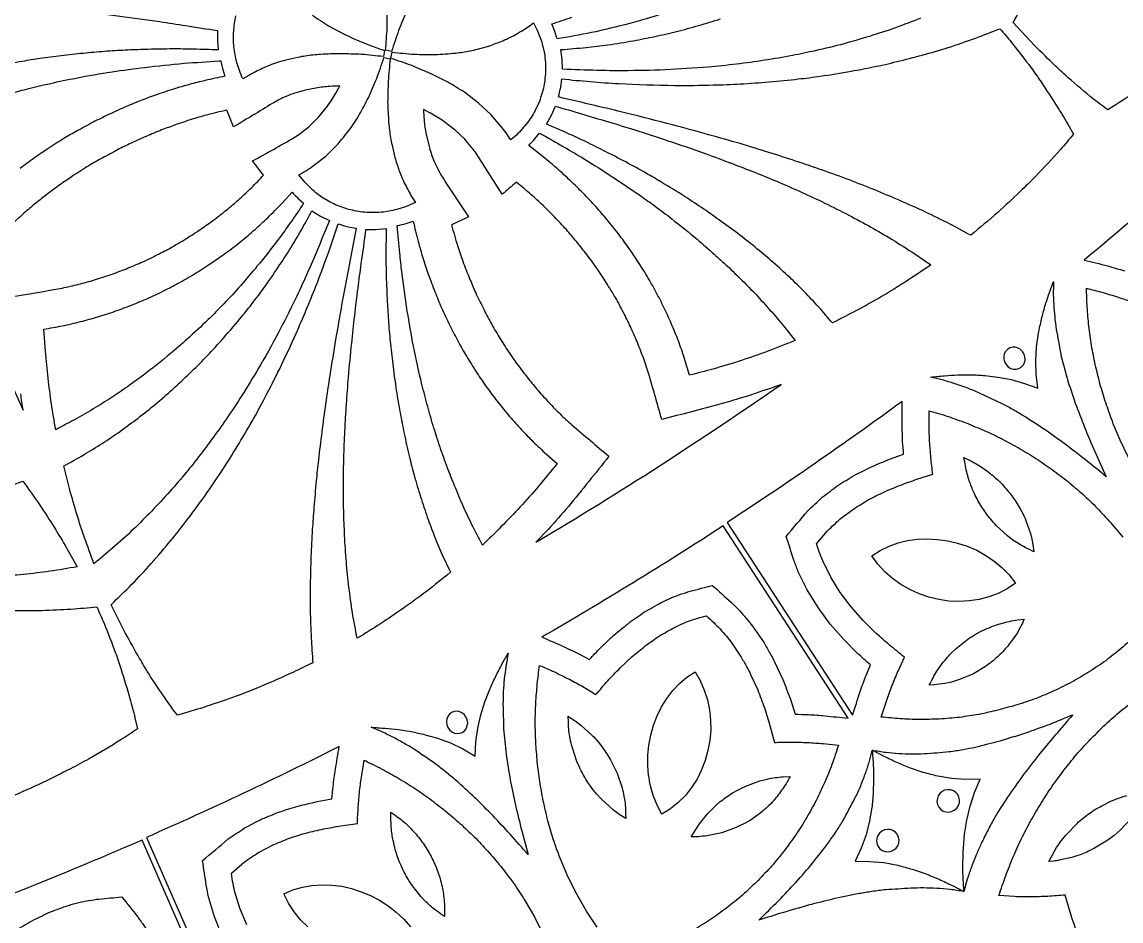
# Model space of a CAD drawing. Extents: x 10 to 990, y 10 to 990.
# Drawn here: x 649.8 to 760.7, y 122.1 to 212.8 of the extents above; entities that cross this region are included whole.
import ezdxf

# ---------------------------------------------------------------- set-up
doc = ezdxf.new("R2010")
doc.units = 0

msp = doc.modelspace()

# ---------------------------------------------------------------- linework, layer by layer
for points in [[(762.27, 205.82, -0.009944), (760.03, 204.34), (759.39, 203.94, -0.006831), (757.95, 205.03, -0.011075), (755.4, 207.18, -0.0096), (754.12, 208.36, -0.003502), (752, 210.43), (749.83, 212.75, 0.004732), (751.27, 215.32, 0.004578), (752.55, 217.88, 0.006073), (753.79, 220.68, 0.006043), (754.83, 223.24, 0.005552), (755.82, 225.94, 0.006165), (756.73, 228.78, 0.006575), (757.55, 231.64, 0.006989), (758.27, 234.52, 0.00679), (758.86, 237.21, 0.007494), (759.45, 240.4, 0.008733), (760.03, 244.28, 0.011548), (760.6, 249.42, 0.009041), (760.85, 252.7, 0.00563)], [(688.59, 213.88, -0.001608), (687.8, 211.95, -0.001705), (687.09, 209.83), (686.49, 209.96), (686.49, 209.96, 0.001539), (686.66, 212.21, 0.001346), (686.66, 214.3, 0.006778)], [(655.66, 213.89, -0.008505), (663.69, 212.85, -0.006168), (666.31, 212.44, 0.002583), (669.52, 211.95), (669.52, 211.95), (669.51, 210.97), (669.59, 209.99, 0.002963), (667.11, 210.06, 0.003454), (665.02, 210.09, 0.003922), (662.54, 210.04, 0.00529), (660.47, 209.97, 0.004786), (658.4, 209.85, 0.004159), (656.25, 209.67, 0.004761), (654.03, 209.43, 0.005523), (651.85, 209.14, 0.004314), (650.04, 208.87, 0.003994), (647.9, 208.47, 0.004657)], [(679.1, 213.51, 0.02144), (680.73, 212.43), (682.36, 211.54, 0.001492), (684.28, 210.69, 0.001633), (686.39, 209.92), (686.27, 209.32), (686.27, 209.32, -0.001798), (684.04, 209.54, -0.001618), (681.95, 209.61, 0.00395), (679.92, 209.54, 0.013962), (678.38, 209.37, 0.022357), (677.64, 209.23, 0.008395), (676.42, 208.96, 0.024908), (674.77, 208.43, 0.018664), (674.02, 208.11, 0.018338), (672.68, 207.42), (672.09, 207.06, -0.013227), (671.73, 207.91, -0.014171), (671.48, 208.7, -0.013457), (671.3, 209.5, -0.015303), (671.18, 210.29, -0.012509), (671.14, 211.1, -0.016089), (671.16, 211.88, -0.014355), (671.24, 212.65, -0.014405), (671.39, 213.43, -0.015174)], [(714.8, 213.75, -0.0125), (711.62, 212.79, -0.011727), (707.72, 211.83, -0.008979), (704.2, 211.17), (703.81, 211.1), (703.81, 211.1, 0.013378), (703.55, 211.95), (703.28, 212.62, 0.007728), (705.28, 213.29, 0.008648)], [(740.49, 213.18, -0.004623), (737.97, 212.22, -0.006018), (735.34, 211.36, -0.006414), (732.77, 210.61, -0.00698), (729.86, 209.91, -0.006397), (727.56, 209.42, -0.007053), (724.73, 208.94, -0.007778), (721.9, 208.55, -0.008689), (719.07, 208.26, -0.02126), (710.43, 207.89, -0.010207), (707.83, 207.92, -0.002678), (704.34, 208.04), (704.34, 208.04), (704.3, 209.03), (704.17, 210.02, 0.006887), (706.74, 210.24, 0.00639), (708.92, 210.5, 0.007628), (711.51, 210.92, 0.008197), (713.68, 211.35, 0.008055), (715.84, 211.84, 0.007534), (718.08, 212.45, 0.006855), (720.29, 213.13, 0.006797)], [(648.65, 205.61, -0.005587), (650.47, 206.09, -0.005989), (652.66, 206.61, -0.007015), (655.25, 207.15, -0.014148), (658.89, 207.78, -0.007347), (662.18, 208.23, -0.006808), (666.15, 208.64, -0.003685), (669.67, 208.88), (669.86, 208.89), (669.86, 208.89, 0.012138), (670.06, 208.02), (670.27, 207.34, 0.005001), (668.29, 206.9, 0.006212), (666.68, 206.5, 0.003557), (665.08, 206.04, 0.005543), (663.25, 205.42, 0.006624), (661.71, 204.85, 0.004788), (660.1, 204.18, 0.004878), (658.52, 203.46, 0.005705), (656.96, 202.69, 0.006078), (655.36, 201.82, 0.003916), (654.02, 201.05, 0.005686), (652.4, 200.01, 0.006082), (651.06, 199.1, 0.006358), (649.59, 198.03, 0.003909)], [(648.88, 185.1, 0.005626), (653.83, 185.95, 0.008121), (655.51, 186.34, 0.007943), (657.1, 186.78, 0.009382), (658.78, 187.33, 0.010236), (660.33, 187.91, 0.008606), (661.78, 188.52, 0.009666), (663.48, 189.33, 0.009738), (664.79, 190.02, 0.009397), (666.32, 190.92, 0.009423), (667.74, 191.84, 0.009505), (669.03, 192.75, 0.009298), (670.43, 193.84, 0.008749), (671.64, 194.86, 0.00622), (672.8, 195.93, 0.006975), (674.04, 197.2), (674.17, 197.34), (673.07, 198.78, 0.003495), (677.26, 201.14, 0.023156), (677.88, 201.57), (678.77, 202.27), (679.71, 203.2), (680.63, 204.32, 0.022773), (681.47, 205.61), (681.87, 206.35), (681.87, 206.35, 0.009254), (680.87, 206.31, 0.023689), (679.45, 206.14, 0.007317), (678.01, 205.83, 0.03906), (676.25, 205.21, 0.024226), (675.05, 204.58, -0.0034), (671.14, 202.22), (670.45, 203.9, 0.009813), (668.41, 203.41, 0.003804), (666.86, 202.96, 0.005909), (665.13, 202.37, 0.007353), (663.7, 201.84, 0.006837), (662.12, 201.18, 0.007508), (660.63, 200.5, 0.006454), (659.27, 199.82, 0.006508), (657.75, 199, 0.004709), (656.53, 198.3, 0.006933), (654.93, 197.27, 0.00849), (653.68, 196.42, 0.008178), (652.31, 195.41, 0.008034), (651.2, 194.54, 0.006278), (649.99, 193.51, -0.003516), (646.54, 190.42, -0.00419)], [(773.2, 202.86, -0.013282), (757, 188.78, -0.001905), (759.38, 188.2, -0.003677), (761.1, 187.68)], [(638.39, 198.86), (649.89, 173.63, -0.008968), (649.67, 175.28, -0.007036)], [(761.49, 168.87), (760.64, 170.6, -0.003133), (759.85, 172.51, -0.003097), (759.18, 174.39, -0.003103), (758.6, 176.3, -0.002729), (758.13, 178.23, -0.003329), (757.75, 180.16, -0.002784), (757.48, 182.12, -0.002622), (757.31, 184.06, 0.001228), (757.23, 185.93, -0.003312), (758.83, 185.53, -0.003801), (760.43, 185.04, -0.004162), (761.89, 184.54)], [(762.24, 150.91, -0.001039), (760.75, 149.58, -0.001043), (759.18, 148.34, -0.004491), (757.46, 147.19, -0.001168), (755.8, 146.21, -0.004458), (753.95, 145.3, -0.001172), (752.18, 144.54, -0.004928), (750.21, 143.88, -0.004478), (748.28, 143.35, -0.001188), (746.4, 142.93, -0.001215), (744.43, 142.63, -0.004659), (742.38, 142.46, -0.005262), (740.39, 142.41, -0.005261), (738.42, 142.48, -0.001052), (736.53, 142.66, -0.002377), (737.05, 144.28, -0.003386), (737.6, 145.8, -0.002275), (738.22, 147.3), (738.87, 148.7, -0.003552), (737.38, 149.9, -0.004682), (735.99, 151.13), (734.71, 152.39), (733.48, 153.78), (732.38, 155.24), (731.42, 156.79), (730.62, 158.43, -0.006589), (730.26, 159.34), (730, 160.14), (730, 160.14), (731.11, 161.47, 0.001121), (732.37, 162.65), (733.74, 163.68, 0.00111), (735.21, 164.58, 0.001086), (736.77, 165.37, -0.003263), (738.46, 166.07, -0.00206), (740.12, 166.66), (741.72, 167.16, -0.002396), (741.53, 168.84, -0.00332), (741.4, 170.46, -0.00246), (741.35, 172.05), (741.35, 173.58, -0.002996), (743.27, 173, -0.002436), (745.1, 172.34, -0.003213), (746.92, 171.59, -0.002916), (748.71, 170.74, -0.003091), (750.45, 169.79, -0.002843), (752.14, 168.76, -0.003537), (753.79, 167.63, -0.003323), (755.38, 166.42, -0.003739), (756.89, 165.13, -0.004022), (758.33, 163.75, -0.004055), (759.68, 162.29), (760.91, 160.81)], [(648.09, 165.8, 0.001404), (649.88, 166.47, -0.002097), (651.41, 164.31, -0.004133), (652.87, 162.08, -0.002636), (654.15, 159.98), (655.35, 157.83, -0.004947), (652.6, 157.37, -0.004391), (649.94, 157.05, -0.004623), (647.26, 156.84, -0.006018)], [(649.06, 153.43, 0.004566), (651.8, 153.43, 0.005879), (654.73, 153.56, 0.001977), (657.34, 153.78, -0.00597), (658.07, 152.12, -0.008679), (659.24, 149.1, -0.008318), (659.8, 147.46, -0.002868), (660.69, 144.53, -0.008584), (661.19, 142.59), (661.45, 141.47, -0.006664), (659.77, 140.36, -0.010791), (656.58, 138.46, -0.009835), (654.67, 137.44, -0.004728), (651.9, 136.05, -0.002396), (648.65, 134.6, 0.001779)], [(707.86, 121.47), (706.77, 123.07), (705.78, 124.78), (704.88, 126.57), (704.1, 128.41, -0.00328), (703.42, 130.34), (702.87, 132.2, -0.003133), (702.4, 134.21, -0.003097), (702.05, 136.17, -0.003103), (701.8, 138.15, -0.002729), (701.65, 140.13, -0.003329), (701.59, 142.1, -0.002784), (701.65, 144.07, -0.002622), (701.8, 146.01, 0.001228), (702.02, 147.88, -0.003312), (703.54, 147.21, -0.003801), (705.04, 146.47, -0.004162), (706.4, 145.74), (707.72, 144.94, -0.002248), (708.92, 146.32, -0.003639), (710.14, 147.6), (711.37, 148.76, 0.001103), (712.73, 149.87, -0.004906), (714.13, 150.86, 0.001158), (715.65, 151.71, -0.009257), (716.48, 152.1, -0.007853), (717.28, 152.41, -0.006145), (718.11, 152.67), (718.88, 152.87), (718.88, 152.87, -0.006083), (719.61, 152.2, -0.008381), (720.25, 151.56, -0.009702), (720.89, 150.82), (721.37, 150.22), (722.39, 148.69, -0.009505), (722.95, 147.71, -0.0124), (723.34, 146.97), (724.05, 145.41, -0.004657), (724.73, 143.6, -0.003809), (725.29, 141.82), (725.74, 140.1, -0.003766), (727.43, 140.14, -0.003853), (729.11, 140.09, -0.004019), (730.65, 139.99), (732.2, 139.81, -0.004908), (731.55, 137.87, -0.005088), (730.81, 136.04, -0.001313), (729.99, 134.3, -0.005057), (728.99, 132.5, -0.005342), (727.92, 130.82, -0.00525), (726.75, 129.19, -0.005606), (725.47, 127.64, -0.005024), (724.1, 126.18, -0.001153), (722.7, 124.85, -0.005319), (721.1, 123.54, -0.005422), (719.49, 122.36, -0.000999), (717.86, 121.33, -0.005318)], [(756.17, 121.2, -0.002935), (755.59, 122.98), (755.1, 124.7, -0.005789), (753.35, 124.56, -0.006047), (751.59, 124.52, -0.005944), (749.99, 124.54), (748.4, 124.66, -0.002495), (749.09, 126.65, -0.002814), (749.83, 128.54, -0.002955), (750.67, 130.39, -0.002636), (751.62, 132.21, -0.002794), (752.65, 133.97, -0.002935), (753.77, 135.68, -0.002478), (754.97, 137.31, 0.001086), (756.19, 138.84, -0.002367), (757.62, 140.4, 0.001131), (758.99, 141.77, 0.00127), (760.5, 143.12, -0.002791), (762.16, 144.42, 0.001011)], [(672.47, 121.69), (671.77, 123.39), (671.25, 125.13, -0.006589), (671.05, 126.09), (670.92, 126.92), (670.92, 126.92), (672.24, 128.05, 0.001121), (673.67, 129), (675.2, 129.8, 0.00111), (676.79, 130.44, 0.001086), (678.47, 130.96, -0.003263), (680.24, 131.38, -0.00206), (681.98, 131.68), (683.64, 131.92, -0.002396), (683.73, 133.6, -0.00332), (683.87, 135.22, -0.00246), (684.08, 136.8), (684.33, 138.31, -0.002996), (686.13, 137.42, -0.002436), (687.83, 136.46, -0.003213), (689.5, 135.43, -0.002916), (691.12, 134.29, -0.003091), (692.68, 133.07, -0.002843), (694.18, 131.77, -0.003537), (695.62, 130.39, -0.003323), (696.99, 128.93, -0.003739), (698.27, 127.41, -0.004022), (699.46, 125.82, -0.004055), (700.56, 124.16), (701.52, 122.49), (702.41, 120.72)], [(761.74, 132.41), (760.63, 131.25), (760.04, 130.72), (759.4, 130.25), (758.04, 129.42, -0.009389), (757.26, 129.04), (756.59, 128.76, -0.010474), (755.75, 128.5, -0.013066), (754.46, 128.21, -0.03201), (753.95, 128.13), (753.43, 128.07), (753.43, 128.07), (754.22, 129.49, -0.009523), (754.72, 130.22), (755.18, 130.79), (756.29, 131.93, -0.009569), (756.94, 132.49, -0.008916), (757.57, 132.97, -0.009999), (758.23, 133.4, -0.010998), (758.99, 133.82), (759.57, 134.11, -0.0082), (760.37, 134.44, -0.012802), (761.32, 134.74, -0.014652)], [(649.23, 121.2, 0.001349), (650.9, 122.16, -0.004855), (652.66, 123, 0.001333), (654.48, 123.66, -0.007078), (655.53, 123.96, -0.007069), (656.55, 124.16, -0.006348), (657.55, 124.3, 0.001644), (659.85, 124.51, -0.002175), (661.47, 122.49, -0.007314), (662.1, 121.61, -0.005317), (662.67, 120.7), (663.18, 119.79), (664.04, 117.93, -0.006968), (664.47, 116.79, -0.006765), (664.78, 115.87), (665.31, 113.97, -0.004349), (665.73, 111.9), (665.96, 110.32, -0.004631), (667.27, 110.06, -0.003391), (668.9, 109.68, 0.001505), (671.16, 109.04), (671.16, 109.04), (661.91, 130.25, -0.013282), (642.03, 122.2, -0.001905)]]:
    msp.add_lwpolyline(points, format="xyb")
for points in [[(687.15, 209.75, 0.001692), (689.39, 209.55, 0.001578), (691.49, 209.52, 0.00721), (693.55, 209.67, 0.016133), (695.02, 209.9, 0.028005), (695.77, 210.08), (697, 210.41, 0.01668), (698.32, 210.92, 0.03597), (699.74, 211.62, 0.026215), (700.97, 212.4), (701.41, 212.72), (701.79, 211.98), (702.11, 211.2, -0.013576), (702.37, 210.34), (702.52, 209.63, -0.01292), (702.62, 208.73), (702.64, 208.03, -0.014506), (702.58, 207.14, -0.01563), (702.46, 206.33, -0.016312), (702.26, 205.56, -0.016234), (702.01, 204.8, -0.013517), (701.67, 204.06, -0.017024), (701.28, 203.34, -0.015247), (700.82, 202.66, -0.014156), (700.29, 202.02, -0.01582), (699.7, 201.4), (699.13, 200.9, 0.030241), (698.13, 202.31), (697.11, 203.48), (695.86, 204.63), (694.45, 205.71, 0.019773), (692.77, 206.73), (691.1, 207.57, -0.001346), (689.16, 208.4, -0.001536), (687.03, 209.15), (687.15, 209.75)], [(703.94, 205.24, 0.012913), (704.17, 206.24), (704.29, 207.06, 0.010894), (710.03, 206.59, 0.010947), (715.65, 206.41, 0.008711), (719.56, 206.45, 0.009795), (722.28, 206.56, 0.014543), (728.15, 207.06, 0.01213), (730.37, 207.34, 0.009439), (733.49, 207.85, 0.011203), (735.7, 208.27, 0.007523), (738.11, 208.81, 0.005406), (740.66, 209.46, 0.004566), (743.29, 210.23, 0.005879), (746.07, 211.19, 0.001977), (748.51, 212.13, -0.00597), (749.67, 210.75, -0.008679), (751.65, 208.18, -0.008318), (752.65, 206.76, -0.002868), (754.33, 204.21, -0.008584), (755.36, 202.48), (755.92, 201.48, -0.006664), (754.62, 199.94, -0.010791), (752.09, 197.22, -0.009835), (750.55, 195.7, -0.004728), (748.28, 193.59, -0.002396), (745.57, 191.28, 0.001779), (743.12, 192.59, 0.001617), (740.69, 193.77, 0.00286), (738, 194.96, 0.00287), (735.57, 195.98, 0.002054), (732.98, 196.99, 0.002594), (730.27, 197.96, 0.002981), (727.52, 198.89, 0.002812), (724.85, 199.75, 0.002342), (722.27, 200.53, 0.002962), (719.1, 201.43, 0.00334), (715.45, 202.42, 0.004419), (710.77, 203.61, 0.004514), (707.6, 204.38, 0.000982), (703.94, 205.24)], [(686.94, 209.08, -0.001625), (686.75, 206.83, -0.001479), (686.7, 204.71, 0.004329), (686.8, 202.64, 0.014144), (686.99, 201.14, 0.027527), (687.14, 200.39), (687.43, 199.13, 0.015143), (687.84, 197.87, 0.030674), (688.38, 196.58, 0.019293), (689.12, 195.21), (689.52, 194.6), (688.73, 194.25, -0.014059), (687.83, 193.94, -0.015058), (687.02, 193.74), (686.28, 193.62, -0.012089), (685.37, 193.57, -0.016387), (684.56, 193.59, -0.014856), (683.76, 193.68, -0.015861), (682.95, 193.85, -0.015452), (682.19, 194.07, -0.015854), (681.44, 194.37, -0.014018), (680.72, 194.73), (680.1, 195.1), (679.44, 195.58, -0.013395), (678.78, 196.19, -0.015353), (678.21, 196.8), (677.74, 197.39, 0.030731), (679.22, 198.31), (680.45, 199.28), (681.66, 200.48, 0.00145), (682.79, 201.85, 0.022213), (683.87, 203.5, 0.001577), (684.75, 205.15, 0.001614), (685.59, 207.09, 0.001806), (686.33, 209.22), (686.94, 209.08)], [(702.74, 202.5), (703.24, 203.39), (703.64, 204.32, 0.001608), (708.89, 202.76, -0.003988), (711.65, 201.91, -0.003954), (714.97, 200.83, -0.006998), (718.76, 199.53, -0.003845), (721.5, 198.51, -0.004721), (723.74, 197.64, -0.003852), (725.97, 196.73, -0.002457), (728.27, 195.73, -0.001429), (730.54, 194.68, -0.002872), (732.95, 193.48, -0.003184), (735.22, 192.26, -0.002728), (737.36, 191.03, -0.003427), (739.6, 189.61), (741.54, 188.29, -0.005532), (738.94, 186.56, -0.00429), (736.55, 185.09, -0.004533), (734.04, 183.69, -0.001896), (731.59, 182.44, 0.00321), (730.2, 184.05, 0.003535), (728.79, 185.56, 0.003076), (727.28, 187.04, 0.004701), (725.62, 188.54, 0.004657), (723.98, 189.93, 0.004468), (722.25, 191.31, 0.004461), (720.38, 192.68, 0.004203), (718.62, 193.92, 0.003865), (716.73, 195.17, 0.00486), (714.28, 196.67, 0.005987), (712.83, 197.53, 0.004128), (710.73, 198.68, 0.004616), (708.52, 199.82, 0.004162), (706.73, 200.71, 0.003945), (704.56, 201.71), (702.74, 202.5)], [(701.67, 160.31, 0.018607), (726.42, 176.24, -0.005996), (723.41, 175.18, -0.005207), (720.37, 174.26, -0.004237), (714.36, 172.7, 0.004014), (712.97, 177.58, 0.007907), (712.4, 179.21, 0.007826), (711.79, 180.74, 0.007214), (711.12, 182.25, 0.007873), (710.38, 183.73, 0.007936), (709.58, 185.18, 0.008056), (708.65, 186.69, 0.005574), (707.85, 187.91, 0.006549), (706.8, 189.33, 0.00639), (705.76, 190.65, 0.004993), (704.74, 191.85, 0.005914), (703.54, 193.14, 0.007217), (702.35, 194.32, 0.004612), (701.19, 195.38, 0.005145), (699.84, 196.52), (699.69, 196.64, -0.00148), (698.27, 195.42), (695.67, 199.51, 0.022814), (695.21, 200.12), (694.48, 200.98), (693.51, 201.89), (692.36, 202.78, 0.02108), (691.04, 203.59), (690.31, 203.96, 0.008883), (690.37, 202.93, 0.023664), (690.58, 201.48), (690.91, 200.11, 0.026481), (691.4, 198.72, 0.025679), (691.79, 197.91, 0.028972), (692.52, 196.69), (694.87, 193.14, -0.001432), (693.15, 192.34, 0.010632), (693.75, 190.24, 0.004481), (694.28, 188.66, 0.007066), (694.97, 186.91, 0.005186), (695.55, 185.55, 0.006127), (696.33, 183.95, 0.006706), (697.12, 182.45, 0.007507), (697.96, 181, 0.008042), (698.92, 179.5, 0.005953), (699.75, 178.3, 0.007783), (700.89, 176.82, 0.008158), (701.89, 175.61, 0.006967), (703.01, 174.37, 0.005783), (704.1, 173.25, 0.005342), (705.3, 172.14, 0.001827), (709.03, 168.99, -0.005649), (704.94, 163.91, -0.006061), (702.92, 161.62), (701.67, 160.31)], [(700.94, 200.34, 0.010097), (701.56, 201.02), (702.02, 201.6, -0.004617), (704.6, 200.14, -0.008856), (706.56, 198.97, -0.015247), (712.24, 195.26, -0.009138), (713.7, 194.21, -0.009201), (715.38, 192.94, -0.011271), (717.93, 190.88, -0.00678), (719.67, 189.37, -0.007377), (721, 188.16, -0.005415), (722.5, 186.71, -0.005542), (723.89, 185.29, -0.004706), (725.29, 183.74, -0.005268), (726.66, 182.14), (727.83, 180.67, -0.004465), (725.09, 179.58, -0.004641), (722.43, 178.65, -0.00635), (719.54, 177.78, -0.001846), (717.18, 177.15, 0.005409), (716.64, 178.95, 0.004903), (716.05, 180.62, 0.007337), (715.33, 182.37, 0.006988), (714.59, 183.99, 0.007464), (713.78, 185.58, 0.007357), (712.89, 187.14, 0.007559), (711.89, 188.75, 0.005081), (710.99, 190.08, 0.006042), (709.85, 191.61, 0.005907), (708.71, 193.02, 0.004508), (707.59, 194.31, 0.005419), (706.27, 195.69, 0.00663), (704.97, 196.96, 0.004092), (703.69, 198.12, 0.004762), (702.22, 199.34), (700.94, 200.34)], [(677.05, 195.63, 0.010688), (677.68, 194.99), (678.22, 194.51, -0.013669), (675.64, 190.84, -0.009082), (673.51, 188.15, -0.01806), (670.16, 184.36, -0.007865), (668.57, 182.77, -0.009347), (666.47, 180.81, -0.012086), (664.73, 179.31, -0.014767), (662.04, 177.17, -0.008546), (660.19, 175.84, -0.008385), (658.58, 174.76, -0.00696), (656.74, 173.61, -0.007679), (654.85, 172.54, -0.001427), (653.19, 171.66, -0.00188), (652.75, 174.3, -0.002088), (652.42, 176.84, -0.00349), (652.16, 179.58), (652, 181.81, 0.005659), (653.85, 182.14, 0.007605), (655.7, 182.57, 0.007902), (657.43, 183.05, 0.007255), (659.16, 183.61, 0.007923), (660.85, 184.24, 0.007769), (662.53, 184.94, 0.007983), (664.28, 185.77, 0.00599), (665.73, 186.53, 0.006984), (667.4, 187.51, 0.008563), (669.03, 188.56, 0.005847), (670.38, 189.5, 0.006695), (671.91, 190.68, 0.008206), (673.31, 191.87, 0.005708), (674.59, 193.05, 0.008185), (676.01, 194.5), (677.05, 195.63)], [(679.06, 193.75), (679.92, 193.22), (680.82, 192.77, -0.006383), (678.69, 187.69, -0.007616), (677.52, 185.14, -0.008793), (675.89, 181.88, -0.012784), (673.88, 178.22, -0.008758), (672.17, 175.42, -0.01022), (670.6, 173.02, -0.011465), (669.11, 170.91, -0.011265), (667.62, 168.93, -0.008553), (666.4, 167.39, -0.005903), (664.71, 165.42, -0.005714), (662.88, 163.45, -0.00499), (661.04, 161.61, -0.005778), (658.96, 159.73, -0.00183), (657.05, 158.13, -0.003888), (656.1, 160.75, -0.002586), (655.32, 163.13, -0.002473), (654.61, 165.61), (654.02, 168.01, 0.006451), (656.05, 169.15, 0.007121), (657.89, 170.28, 0.006916), (659.72, 171.52, 0.006573), (661.51, 172.84, 0.006394), (663.27, 174.24, 0.006448), (665, 175.74, 0.00672), (666.74, 177.37, 0.006174), (668.32, 178.94, 0.006119), (669.89, 180.64, 0.00804), (671.8, 182.87, 0.009371), (672.95, 184.29, 0.007075), (674.34, 186.16, 0.008307), (675.83, 188.33, 0.008512), (676.92, 190.02, 0.007205), (678.1, 192.01, 0.001455), (679.06, 193.75)], [(681.71, 192.43, 0.012729), (682.71, 192.15), (683.53, 191.99, 0.002439), (682.43, 186.32, 0.002903), (681.45, 180.78, 0.003222), (680.86, 177.14, 0.006232), (680.43, 174.26, 0.006828), (679.71, 168.59, 0.009543), (679.49, 166.49, 0.005116), (679.26, 163.8, 0.003247), (679.09, 161.61, 0.001977), (678.96, 158.83, 0.002516), (678.88, 156.07, 0.001814), (678.88, 153.44, 0.003), (678.98, 150.63, -0.001194), (679.14, 148.15, -0.007783), (677.2, 147.2, -0.010186), (673.84, 145.72, -0.010067), (671.8, 144.92, -0.005437), (668.77, 143.85, -0.009944), (666.2, 143.06), (665.47, 142.85, -0.006831), (664.4, 144.31, -0.011075), (662.55, 147.09, -0.0096), (661.66, 148.58, -0.003502), (660.21, 151.16), (658.78, 154, 0.004732), (660.89, 156.06, 0.004578), (662.84, 158.16, 0.006073), (664.82, 160.49, 0.006043), (666.54, 162.66, 0.005552), (668.24, 164.97, 0.006165), (669.92, 167.44, 0.006575), (671.51, 169.96, 0.006989), (673.01, 172.51, 0.00679), (674.33, 174.93, 0.007494), (675.8, 177.82, 0.008733), (677.46, 181.38, 0.011548), (679.45, 186.15, 0.009041), (680.61, 189.23, 0.00563), (681.71, 192.43)], [(684.51, 191.88), (685.52, 191.87), (686.55, 191.96, 0.002304), (686.52, 189.47, 0.003428), (686.55, 187.17, 0.004353), (686.66, 184.57, 0.004721), (686.79, 182.47, 0.003596), (686.98, 180.28, 0.003441), (687.24, 178, 0.004352), (687.57, 175.64, 0.004436), (687.95, 173.4, 0.004644), (688.36, 171.28, 0.004639), (688.87, 169.01, 0.00308), (689.37, 167.06, 0.004276), (690.02, 164.87, 0.004682), (690.7, 162.84, 0.003651), (691.4, 160.94, 0.003692), (692.2, 159.02), (693.03, 157.27, -0.005953), (690.61, 155.34, -0.005921), (688.28, 153.63, -0.004299), (685.98, 152.08, -0.001872), (683.62, 150.61, -0.002568), (683.14, 153.22, -0.001993), (682.79, 155.75, -0.001893), (682.53, 158.32, -0.003056), (682.35, 160.99, -0.001519), (682.26, 163.49, -0.002941), (682.24, 166.41, -0.003489), (682.27, 168.81, -0.002763), (682.38, 171.53, -0.003137), (682.54, 174.26, -0.003759), (682.75, 176.96, -0.004156), (683.07, 180.37, -0.006291), (683.71, 185.94, -0.006343), (684.04, 188.42, 0.002354), (684.51, 191.88)], [(687.67, 192.26, 0.013576), (688.57, 192.48), (689.27, 192.72, 0.005551), (689.78, 190.67, 0.006908), (690.25, 189, 0.004239), (690.79, 187.36, 0.005033), (691.47, 185.56, 0.004428), (692.13, 183.97, 0.005616), (692.94, 182.24, 0.006197), (693.78, 180.62, 0.006927), (694.68, 179.04, 0.00592), (695.63, 177.51, 0.005209), (696.59, 176.09, 0.005753), (697.73, 174.57, 0.007337), (698.86, 173.17, 0.006676), (700.06, 171.82, 0.00561), (701.24, 170.59, 0.005107), (702.54, 169.36), (703.81, 168.25, -0.005934), (701.94, 165.96, -0.006201), (700.09, 163.87, -0.006157), (698.14, 161.85, -0.001433), (696.26, 160.02, -0.004673), (695.21, 162.07, -0.005235), (694.32, 163.95, -0.00511), (693.46, 165.99, -0.005448), (692.73, 167.83, -0.005464), (691.99, 169.9, -0.004852), (691.37, 171.82, -0.00541), (690.74, 174.01, -0.006478), (690.16, 176.24, -0.012795), (689.3, 180.09, -0.00468), (688.68, 183.63, -0.008037), (688.13, 187.6, -0.007944), (687.93, 189.48, -0.003604), (687.67, 192.26)], [(759.24, 166.92, 0.002041), (757.11, 168.64, 0.001577), (755.1, 170.19, 0.001976), (753, 171.69, 0.001605), (750.83, 173.09, 0.005455), (749.65, 173.78, 0.005902), (748.59, 174.35, 0.001768), (746.29, 175.43, 0.005025), (745.1, 175.91, 0.004159), (743.91, 176.32, 0.004907), (742.67, 176.69), (741.49, 176.97, -0.002751), (742.9, 177.11, -0.003329), (744.26, 177.19), (745.56, 177.21, -0.004722), (746.99, 177.13), (748.3, 176.98), (749.65, 176.73), (751, 176.34), (752.32, 175.84), (752.16, 177.26), (752.13, 178.65), (752.21, 180.03), (752.4, 181.4, -0.003807), (752.7, 182.81, -0.003811), (753.05, 184.13, -0.003587), (753.47, 185.42), (753.91, 186.63, 0.005106), (753.89, 185.28, 0.003181), (753.95, 183.99, 0.00532), (754.06, 182.74, 0.004415), (754.24, 181.46, -0.001308), (754.7, 179.03, -0.001078), (755.37, 176.55, 0.001799), (756.22, 174.04, 0.001295), (757.16, 171.61, 0.002113), (758.21, 169.16), (759.24, 166.92)], [(738.64, 174.52, -0.013094), (720.97, 162.29), (733.63, 142.86, -0.000937), (734.39, 145.23, -0.002796), (734.99, 146.87), (735.43, 147.93, -0.004801), (734.14, 149.09), (732.74, 150.48), (731.38, 152.04), (730.14, 153.71), (729.04, 155.51), (728.12, 157.4, -0.005631), (727.7, 158.51, 0.000825), (726.93, 160.89, 0.002062), (729.1, 163.48, 0.001351), (730.56, 164.84, 0.001077), (732.14, 166.04, 0.001279), (733.8, 167.05, 0.001112), (735.53, 167.92, -0.002624), (737.36, 168.68), (738.78, 169.19, -0.004239), (738.68, 170.47, -0.002406), (738.63, 172.18, 0.00144), (738.64, 174.52)], [(744.87, 168.87, -0.010425), (745.69, 168.45, -0.01065), (746.33, 168.09, -0.008745), (746.98, 167.66, -0.009786), (747.59, 167.19, -0.00857), (748.17, 166.69, -0.010135), (748.72, 166.15, -0.01156), (749.27, 165.53, -0.010575), (749.71, 164.98, -0.009307), (750.14, 164.35, -0.008306), (750.54, 163.69), (750.87, 163.08, -0.009335), (751.2, 162.3, -0.025184), (751.68, 160.82, -0.008899), (751.84, 160.06), (751.94, 159.34, -0.011444), (751.04, 159.79, -0.013689), (750.48, 160.1, -0.010317), (749.82, 160.52), (749.26, 160.95), (748.13, 161.99, -0.010614), (747.57, 162.62, -0.012356), (747.07, 163.28, -0.010562), (746.68, 163.85, -0.008612), (746.28, 164.52, -0.010428), (745.93, 165.21, -0.013033), (745.58, 166.05, -0.012724), (745.36, 166.65, -0.010266), (745.15, 167.38, -0.011015), (744.98, 168.22), (744.87, 168.87)], [(733.18, 142.54), (720.56, 161.95, -0.013282), (702.27, 150.73, -0.001905), (704.52, 149.76, -0.003677), (706.13, 148.96), (707.06, 148.47, -0.003745), (708.2, 149.66, 0.001114), (709.54, 150.93, 0.001349), (711.03, 152.15, -0.004855), (712.63, 153.27, 0.001333), (714.31, 154.22, -0.007078), (715.31, 154.69, -0.007069), (716.27, 155.06, -0.006348), (717.24, 155.36, 0.001644), (719.47, 155.95, -0.002175), (721.4, 154.22, -0.007314), (722.18, 153.45, -0.005317), (722.88, 152.65), (723.54, 151.84), (724.69, 150.14, -0.006968), (725.3, 149.09, -0.006765), (725.76, 148.23), (726.59, 146.45, -0.004349), (727.35, 144.47), (727.84, 142.95, -0.004631), (729.17, 142.91, -0.003391), (730.84, 142.8, 0.001505), (733.18, 142.54)], [(741.37, 145.87, -0.006926), (741.75, 146.63, -0.010114), (742.15, 147.31), (742.54, 147.88, -0.009923), (743.11, 148.58, -0.011977), (743.57, 149.1), (744.07, 149.58), (745.25, 150.52, -0.010967), (745.99, 150.99), (746.53, 151.3, -0.011773), (747.41, 151.68, -0.012329), (747.99, 151.91, -0.009134), (748.72, 152.14, -0.010552), (749.46, 152.32, -0.011043), (750.3, 152.46), (750.95, 152.54, -0.007447), (750.58, 151.77), (750.24, 151.13, -0.010234), (749.72, 150.39, -0.010885), (749.3, 149.83, -0.011944), (748.79, 149.26, -0.009267), (748.25, 148.73, -0.011304), (747.66, 148.23, -0.010564), (747.06, 147.78, -0.013191), (746.35, 147.34), (745.82, 147.04), (744.41, 146.44, -0.010593), (743.61, 146.2), (742.93, 146.05, -0.01305), (741.89, 145.92), (741.37, 145.87)], [(700.88, 128.79, 0.002041), (699.06, 130.84, 0.001577), (697.34, 132.69, 0.001976), (695.51, 134.52, 0.001605), (693.6, 136.26, 0.005455), (692.55, 137.14, 0.005902), (691.6, 137.88, 0.001768), (689.5, 139.32, 0.005025), (688.41, 139.99, 0.004159), (687.31, 140.59, 0.004907), (686.15, 141.16), (685.03, 141.63, -0.002751), (686.45, 141.53, -0.003329), (687.8, 141.39), (689.08, 141.2, -0.004722), (690.48, 140.88), (691.74, 140.52), (693.04, 140.05), (694.3, 139.44), (695.53, 138.73), (695.6, 140.15), (695.8, 141.54), (696.11, 142.89), (696.52, 144.2, -0.003807), (697.05, 145.54, -0.003811), (697.61, 146.78, -0.003587), (698.23, 147.99), (698.87, 149.11, 0.005106), (698.63, 147.78, 0.003181), (698.47, 146.5, 0.00532), (698.37, 145.25, 0.004415), (698.34, 143.96, -0.001308), (698.4, 141.49, -0.001078), (698.65, 138.93, 0.001799), (699.07, 136.31, 0.001295), (699.6, 133.76, 0.002113), (700.24, 131.17), (700.88, 128.79)], [(717.73, 147.24), (718.26, 146.34), (718.66, 145.38), (718.98, 144.41), (719.18, 143.4), (719.3, 142.37), (719.31, 141.33), (719.21, 140.31), (719.03, 139.29), (718.75, 138.29), (718.39, 137.32), (717.93, 136.4), (717.38, 135.56), (716.75, 134.75), (716.04, 134.03), (715.26, 133.39), (714.39, 132.86), (713.89, 133.76), (713.51, 134.73), (713.22, 135.71, -0.007354), (713.04, 136.81), (712.95, 137.76), (712.96, 138.8), (713.07, 139.84), (713.26, 140.85), (713.54, 141.84), (713.89, 142.79), (714.34, 143.7), (714.87, 144.55), (715.47, 145.34), (716.15, 146.05), (716.9, 146.7), (717.73, 147.24)], [(704.91, 142.74, -0.009172), (705.63, 142.27), (706.19, 141.85), (707.35, 140.81, -0.010229), (707.92, 140.19, -0.011643), (708.43, 139.53, -0.010333), (708.83, 138.95), (709.2, 138.36), (709.87, 136.99), (710.36, 135.51, -0.009735), (710.55, 134.69), (710.66, 133.99, -0.010506), (710.72, 133.07), (710.74, 132.41), (710.07, 132.84), (709.45, 133.31), (708.29, 134.36), (707.77, 134.92, -0.011416), (707.22, 135.64, -0.010526), (706.82, 136.22, -0.010041), (706.43, 136.87, -0.012536), (706.05, 137.62), (705.8, 138.19), (705.31, 139.65, -0.008639), (705.12, 140.48, -0.011056), (705, 141.25, -0.012065), (704.94, 142.17), (704.91, 142.74)], [(755.86, 142.89, 0.00127), (754.04, 140.79), (752.4, 138.81, 0.001518), (750.79, 136.73, 0.001719), (749.27, 134.58, 0.005816), (748.44, 133.28, 0.004963), (747.88, 132.35, 0.004373), (747.22, 131.12, 0.006951), (746.62, 129.89, 0.00627), (746.13, 128.81, 0.005509), (745.62, 127.5, 0.005433), (745.21, 126.31), (744.87, 125.07, -0.003399), (744.78, 126.58, -0.004054), (744.77, 128.03, -0.004482), (744.82, 129.47), (744.93, 130.83), (745.15, 132.26), (745.49, 133.67), (745.94, 135.04), (746.52, 136.38), (745.07, 136.35), (743.63, 136.45), (742.23, 136.69, -0.006218), (740.77, 137.07), (739.49, 137.5, -0.004965), (738.1, 138.07, -0.004544), (736.81, 138.69), (735.62, 139.32, 0.006063), (736.98, 139.11, 0.006189), (738.3, 138.99, 0.006796), (739.58, 138.94, 0.005808), (740.88, 138.97, 0.001454), (743.38, 139.17, 0.007169), (744.79, 139.39, 0.00603), (746, 139.63, 0.004313), (748.53, 140.27, 0.003675), (751.03, 141.04, 0.004535), (753.56, 141.96, 0.00168), (755.86, 142.89)], [(681.81, 139.68, -0.013094), (662.37, 130.52), (671.66, 109.28, -0.000937), (672.81, 111.49, -0.002796), (673.66, 113.01), (674.27, 113.98, -0.004801), (673.19, 115.34), (672.04, 116.94), (670.95, 118.7), (670, 120.55), (669.21, 122.51), (668.62, 124.52, -0.005631), (668.39, 125.69, 0.000825), (668.02, 128.17, 0.002062), (670.59, 130.36, 0.001351), (672.25, 131.47, 0.001077), (674, 132.38, 0.001279), (675.81, 133.11, 0.001112), (677.66, 133.68, -0.002624), (679.59, 134.13), (681.07, 134.4, -0.004239), (681.19, 135.68, -0.002406), (681.42, 137.38, 0.00144), (681.81, 139.68)], [(724.18, 122.18, 0.004068), (726.15, 124.13, 0.003593), (727.91, 125.98, 0.004188), (729.63, 127.96, 0.004559), (731.22, 130.02, 0.007049), (731.99, 131.14, 0.007924), (732.65, 132.19, 0.00461), (733.87, 134.46, 0.006644), (734.42, 135.65, 0.008101), (734.9, 136.91, 0.007388), (735.3, 138.09), (735.61, 139.29, -0.004712), (735.72, 137.8, -0.004571), (735.75, 136.37), (735.72, 135.01, -0.006573), (735.57, 133.52), (735.35, 132.18), (735.01, 130.79), (734.51, 129.44), (733.89, 128.12), (735.35, 128.1), (736.8, 127.97), (738.2, 127.7, -0.004781), (739.66, 127.3), (740.96, 126.87, -0.003813), (742.36, 126.29, -0.005345), (743.72, 125.65), (744.87, 125.06, 0.004957), (743.47, 125.26, 0.003628), (742.14, 125.37, 0.005063), (740.82, 125.42, 0.004295), (739.51, 125.39, -0.00142), (736.97, 125.23, 0.00338), (735.58, 125.06, 0.003235), (734.29, 124.84, 0.001129), (731.71, 124.31, 0.000888), (729.16, 123.67, 0.001621), (726.56, 122.92, -0.001279), (724.18, 122.18)], [(727.32, 136.67, -0.008917), (726.91, 135.93, -0.009991), (726.47, 135.27, -0.010063), (726.01, 134.65, -0.011836), (725.51, 134.07, -0.011927), (724.91, 133.48), (724.45, 133.07, -0.011214), (723.22, 132.19, -0.012497), (722.36, 131.74), (721.87, 131.5), (720.43, 130.99), (718.93, 130.68, -0.010371), (718.08, 130.59), (717.35, 130.57), (718.19, 131.9, -0.009634), (718.71, 132.57, -0.009046), (719.22, 133.14, -0.013189), (719.87, 133.76), (720.28, 134.13, -0.007543), (720.94, 134.62), (721.5, 135, -0.01208), (722.41, 135.48), (722.84, 135.69), (724.27, 136.21), (725.01, 136.41, -0.009064), (725.83, 136.55, -0.008391), (726.61, 136.64), (727.32, 136.67)], [(687.03, 133.08, -0.010425), (687.77, 132.53, -0.01065), (688.34, 132.08, -0.008745), (688.91, 131.54, -0.009786), (689.44, 130.98, -0.00857), (689.93, 130.39, -0.010135), (690.38, 129.76, -0.01156), (690.82, 129.06, -0.010575), (691.16, 128.45, -0.009307), (691.48, 127.76, -0.008306), (691.77, 127.04), (691.99, 126.38, -0.009335), (692.19, 125.56, -0.025184), (692.42, 124.02, -0.008899), (692.45, 123.25), (692.44, 122.52, -0.011444), (691.62, 123.11, -0.013689), (691.11, 123.51, -0.010317), (690.54, 124.03), (690.06, 124.54), (689.11, 125.76, -0.010614), (688.66, 126.47, -0.012356), (688.27, 127.2, -0.010562), (687.98, 127.83, -0.008612), (687.7, 128.56, -0.010428), (687.47, 129.29, -0.013033), (687.26, 130.19, -0.012724), (687.14, 130.81, -0.010266), (687.06, 131.57, -0.011015), (687.03, 132.42), (687.03, 133.08)]]:
    msp.add_lwpolyline(points, format="xyb", close=True)
for points in [[(751.05, 178.71), (751.03, 179.02), (750.94, 179.3), (750.79, 179.54), (750.59, 179.75), (750.36, 179.89), (750.09, 179.98), (749.8, 179.99), (749.51, 179.92), (749.26, 179.77), (749.07, 179.57), (748.94, 179.32), (748.89, 179.05), (748.9, 178.77), (748.98, 178.5), (749.13, 178.24), (749.34, 178.01), (749.6, 177.85), (749.88, 177.78), (750.16, 177.78), (750.41, 177.84), (750.65, 177.98), (750.84, 178.17), (750.98, 178.41), (751.05, 178.71)], [(735.58, 158.93), (736.41, 159.48), (737.31, 159.91), (738.23, 160.24), (739.19, 160.47), (740.19, 160.61), (741.2, 160.65), (742.21, 160.59), (743.23, 160.45), (744.23, 160.21), (745.21, 159.9), (746.16, 159.49), (747.07, 158.98), (747.92, 158.41), (748.71, 157.75), (749.44, 157.01), (750.06, 156.18), (749.23, 155.6), (748.32, 155.14), (747.38, 154.78), (746.4, 154.52), (745.39, 154.38), (744.37, 154.33), (743.34, 154.37), (742.33, 154.52), (741.32, 154.76), (740.35, 155.11), (739.4, 155.53), (738.5, 156.04), (737.66, 156.65), (736.9, 157.33), (736.19, 158.09), (735.58, 158.93)], [(694.74, 141.77), (694.78, 142.08), (694.73, 142.37), (694.62, 142.63), (694.46, 142.87), (694.25, 143.05), (694, 143.18), (693.72, 143.24), (693.43, 143.21), (693.15, 143.11), (692.93, 142.94), (692.76, 142.72), (692.67, 142.47), (692.64, 142.18), (692.67, 141.9), (692.77, 141.62), (692.94, 141.36), (693.18, 141.16), (693.44, 141.04), (693.72, 141), (693.97, 141.02), (694.22, 141.12), (694.45, 141.27), (694.63, 141.49), (694.74, 141.77)], [(743.51, 135.32), (743.21, 135.33), (742.92, 135.27), (742.66, 135.14), (742.44, 134.95), (742.28, 134.72), (742.19, 134.45), (742.15, 134.15), (742.21, 133.85), (742.35, 133.56), (742.55, 133.34), (742.79, 133.18), (743.05, 133.09), (743.34, 133.08), (743.63, 133.14), (743.9, 133.27), (744.14, 133.46), (744.32, 133.72), (744.41, 134.01), (744.43, 134.3), (744.37, 134.57), (744.24, 134.83), (744.05, 135.05), (743.81, 135.22), (743.51, 135.32)], [(736.93, 129.09), (737.25, 129.07), (737.54, 129.12), (737.8, 129.25), (738.03, 129.43), (738.19, 129.67), (738.29, 129.94), (738.33, 130.24), (738.28, 130.55), (738.14, 130.84), (737.95, 131.06), (737.7, 131.22), (737.43, 131.31), (737.14, 131.33), (736.85, 131.28), (736.58, 131.15), (736.35, 130.96), (736.17, 130.7), (736.08, 130.42), (736.05, 130.13), (736.1, 129.85), (736.21, 129.59), (736.39, 129.37), (736.63, 129.21), (736.93, 129.09)]]:
    msp.add_lwpolyline(points, close=True)
msp.add_lwpolyline([(678.64, 121.48), (677.91, 122.21), (677.27, 123.01), (676.69, 123.88), (676.23, 124.81), (676.23, 124.81), (677.14, 125.21), (678.09, 125.49), (679.06, 125.66), (680.05, 125.73), (681.05, 125.71), (682.06, 125.58), (683.04, 125.36), (684.03, 125.04), (684.98, 124.65), (685.89, 124.18), (686.76, 123.62), (687.57, 122.97), (688.32, 122.26), (688.99, 121.48)])

doc.saveas('drawing.dxf')
